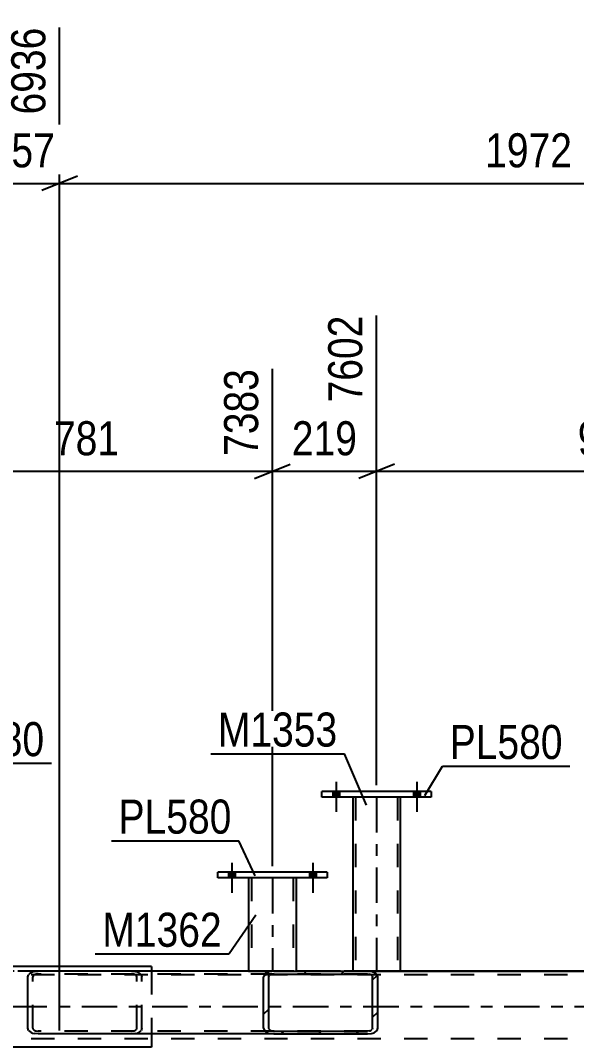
# Model space of a CAD drawing. Header units: millimetres. Extents: x -853 to 336, y -866 to -25.
# Drawn here: x -478.7 to -432, y -283.1 to -197.3 of the extents above; entities that cross this region are included whole.
import ezdxf

# ---------------------------------------------------------------- set-up
doc = ezdxf.new("R2010")
doc.units = ezdxf.units.MM
doc.linetypes.add('DXK_LINE_DOT2', pattern=[3.9198, 1.9599, -1.9599])
doc.linetypes.add('DXK_LINE_DOT3', pattern=[5.9187, 2.979, -0.9799, 0.9799, -0.9799])
doc.styles.add('Arial Narrow', font='ARIALN.TTF', dxfattribs={"height": 0.2})

# ---------------------------------------------------------------- blocks, each defined once
blk = doc.blocks.new('Part-570393679-12251 - 12244')
at = {"color": 2, "linetype": 'Continuous'}
for p, q in [((-489.261, -276.91), (-489.261, -277.31)), ((-467.716, -276.91), (-489.261, -276.91)), ((-467.716, -276.91), (-467.716, -277.31)), ((-489.261, -282.59), (-489.261, -283.71)), ((-467.716, -282.59), (-467.716, -283.71)), ((-467.716, -283.71), (-489.261, -283.71))]:
    blk.add_line(p, q, dxfattribs=at)
at = {"color": 7, "linetype": 'DXK_LINE_DOT2'}
for p, q in [((-489.261, -277.31), (-489.261, -282.59)), ((-467.716, -277.31), (-467.716, -282.59))]:
    blk.add_line(p, q, dxfattribs=at)
blk = doc.blocks.new('Part-570393679-12402 - 12244')
at = {"color": 2, "linetype": 'Continuous'}
for p, q in [((-452.951, -268.987), (-462.151, -268.987)), ((-462.151, -269.467), (-462.151, -268.987)), ((-452.951, -269.467), (-462.151, -269.467)), ((-452.951, -268.987), (-452.951, -269.467))]:
    blk.add_line(p, q, dxfattribs=at)
blk = doc.blocks.new('Part-570393679-12397 - 12244')
at = {"color": 2, "linetype": 'Continuous'}
for p, q in [((-450.796, -262.669), (-450.796, -277.31)), ((-446.796, -262.669), (-446.796, -277.309))]:
    blk.add_line(p, q, dxfattribs=at)
at = {"color": 7, "linetype": 'DXK_LINE_DOT2'}
for p, q in [((-446.796, -262.669), (-450.796, -262.669)), ((-450.759, -262.669), (-450.796, -262.669)), ((-450.556, -262.669), (-450.556, -277.312)), ((-447.036, -262.669), (-447.036, -277.312)), ((-450.796, -277.31), (-450.796, -277.312)), ((-450.796, -277.312), (-446.796, -277.312)), ((-446.796, -277.312), (-446.796, -277.309)), ((-446.796, -277.309), (-446.796, -277.312))]:
    blk.add_line(p, q, dxfattribs=at)
at = {"color": 7, "linetype": 'DXK_LINE_DOT3'}
blk.add_line((-448.796, -262.669), (-448.796, -277.312), dxfattribs=at)
blk = doc.blocks.new('Part-570393679-12407 - 12244')
at = {"color": 2, "linetype": 'Continuous'}
for p, q in [((-459.551, -269.467), (-459.551, -277.31)), ((-455.551, -269.467), (-455.551, -277.31))]:
    blk.add_line(p, q, dxfattribs=at)
at = {"color": 7, "linetype": 'DXK_LINE_DOT2'}
for p, q in [((-455.551, -269.467), (-459.551, -269.467)), ((-459.514, -269.467), (-459.551, -269.467)), ((-459.311, -269.467), (-459.311, -277.313)), ((-455.791, -269.467), (-455.791, -277.313)), ((-459.551, -277.31), (-459.551, -277.313)), ((-459.551, -277.313), (-455.551, -277.313)), ((-455.551, -277.313), (-455.551, -277.31)), ((-455.551, -277.31), (-455.551, -277.313))]:
    blk.add_line(p, q, dxfattribs=at)
at = {"color": 7, "linetype": 'DXK_LINE_DOT3'}
blk.add_line((-457.551, -269.467), (-457.551, -277.313), dxfattribs=at)
blk = doc.blocks.new('Part-570393679-12443 - 12244')
at = {"color": 7, "linetype": 'DXK_LINE_DOT2'}
for p, q in [((-79.967, -277.629), (-752.888, -277.63)), ((-87.276, -277.309), (-742.568, -277.31)), ((-449.562, -277.309), (-507.415, -277.309)), ((-79.967, -282.989), (-752.888, -282.99))]:
    blk.add_line(p, q, dxfattribs=at)
at = {"color": 2, "linetype": 'Continuous'}
blk.add_line((-422.281, -277.309), (-449.562, -277.309), dxfattribs=at)
at = {"color": 7, "linetype": 'DXK_LINE_DOT3'}
blk.add_line((-79.967, -280.309), (-752.888, -280.31), dxfattribs=at)
blk = doc.blocks.new('Part-570393679-12499 - 12244')
at = {"color": 2, "linetype": 'Continuous'}
for p, q in [((-444.196, -262.189), (-453.396, -262.189)), ((-453.396, -262.669), (-453.396, -262.189)), ((-444.196, -262.189), (-444.196, -262.669)), ((-444.196, -262.669), (-453.396, -262.669))]:
    blk.add_line(p, q, dxfattribs=at)
blk = doc.blocks.new('Bolt-570393679-12619 - 12244')
at = {"linetype": 'Continuous'}
for points in [[(-460.671, -268.987), (-461.231, -268.987), (-461.231, -269.467), (-460.671, -269.467)], [(-460.671, -268.987), (-461.231, -268.987), (-461.231, -269.467), (-460.671, -269.467)], [(-453.871, -268.987), (-454.431, -268.987), (-454.431, -269.467), (-453.871, -269.467)], [(-453.871, -268.987), (-454.431, -268.987), (-454.431, -269.467), (-453.871, -269.467)]]:
    blk.add_hatch(color=1, dxfattribs=at).paths.add_polyline_path(points)
at = {"color": 1, "linetype": 'Continuous'}
for p, q in [((-460.951, -268.187), (-460.951, -270.707)), ((-460.951, -268.187), (-460.951, -270.707)), ((-454.151, -268.187), (-454.151, -270.707)), ((-454.151, -268.187), (-454.151, -270.707)), ((-461.231, -268.987), (-461.231, -269.467)), ((-461.231, -268.987), (-461.231, -269.467)), ((-460.671, -268.987), (-460.671, -269.467)), ((-460.671, -268.987), (-460.671, -269.467)), ((-454.431, -268.987), (-454.431, -269.467)), ((-454.431, -268.987), (-454.431, -269.467)), ((-453.871, -268.987), (-453.871, -269.467)), ((-453.871, -268.987), (-453.871, -269.467))]:
    blk.add_line(p, q, dxfattribs=at)
blk = doc.blocks.new('Bolt-570393679-12730 - 12244')
at = {"linetype": 'Continuous'}
for points in [[(-451.916, -262.189), (-452.476, -262.189), (-452.476, -262.669), (-451.916, -262.669)], [(-451.916, -262.189), (-452.476, -262.189), (-452.476, -262.669), (-451.916, -262.669)], [(-445.116, -262.189), (-445.676, -262.189), (-445.676, -262.669), (-445.116, -262.669)], [(-445.116, -262.189), (-445.676, -262.189), (-445.676, -262.669), (-445.116, -262.669)]]:
    blk.add_hatch(color=1, dxfattribs=at).paths.add_polyline_path(points)
at = {"color": 1, "linetype": 'Continuous'}
for p, q in [((-452.196, -261.389), (-452.196, -263.909)), ((-452.196, -261.389), (-452.196, -263.909)), ((-445.396, -261.389), (-445.396, -263.909)), ((-445.396, -261.389), (-445.396, -263.909)), ((-452.476, -262.189), (-452.476, -262.669)), ((-452.476, -262.189), (-452.476, -262.669)), ((-451.916, -262.189), (-451.916, -262.669)), ((-451.916, -262.189), (-451.916, -262.669)), ((-445.676, -262.189), (-445.676, -262.669)), ((-445.676, -262.189), (-445.676, -262.669)), ((-445.116, -262.189), (-445.116, -262.669)), ((-445.116, -262.189), (-445.116, -262.669))]:
    blk.add_line(p, q, dxfattribs=at)
blk = doc.blocks.new('Part-570393679-12796 - 12244')
at = {"linetype": 'Continuous'}
h = blk.add_hatch(dxfattribs=at)
h.set_pattern_fill('', scale=0.7, style=0, pattern_type=0)
h.set_pattern_definition([(45, (-458.2943, -277.7897), (-1.57154, 1.57154), [])])
h.paths.add_polyline_path([(-458.228, -277.606), (-458.294, -277.79), (-458.294, -282.11), (-458.228, -282.293), (-458.038, -282.449), (-457.755, -282.553), (-457.421, -282.59), (-449.56, -282.59), (-449.226, -282.553), (-448.942, -282.449), (-448.753, -282.293), (-448.686, -282.11), (-448.686, -277.79), (-448.753, -277.606), (-448.942, -277.45), (-449.226, -277.346), (-449.56, -277.31), (-457.421, -277.31), (-457.755, -277.346), (-458.038, -277.45)])
h.paths.add_polyline_path([(-457.588, -277.568), (-457.421, -277.55), (-449.56, -277.55), (-449.393, -277.568), (-449.251, -277.62), (-449.156, -277.698), (-449.123, -277.79), (-449.123, -282.11), (-449.156, -282.201), (-449.251, -282.279), (-449.393, -282.331), (-449.56, -282.35), (-457.421, -282.35), (-457.588, -282.331), (-457.73, -282.279), (-457.824, -282.202), (-457.858, -282.11), (-457.858, -277.79), (-457.824, -277.698), (-457.73, -277.62)])
at = {"color": 2, "linetype": 'Continuous'}
for p, q in [((-478.124, -277.79), (-478.057, -277.606)), ((-478.124, -282.11), (-478.124, -277.79)), ((-477.584, -277.346), (-477.25, -277.31)), ((-457.421, -277.31), (-477.25, -277.31)), ((-458.228, -277.606), (-458.294, -277.79)), ((-458.294, -282.11), (-458.294, -277.79)), ((-457.858, -277.79), (-457.824, -277.698)), ((-457.858, -282.11), (-457.858, -277.79)), ((-457.421, -277.31), (-457.755, -277.346)), ((-457.588, -277.568), (-457.421, -277.55)), ((-457.421, -277.31), (-449.56, -277.31)), ((-457.421, -277.55), (-449.56, -277.55)), ((-449.226, -277.346), (-449.56, -277.31)), ((-449.56, -277.55), (-449.393, -277.568)), ((-449.156, -277.698), (-449.123, -277.79)), ((-449.123, -282.11), (-449.123, -277.79)), ((-448.686, -277.79), (-448.753, -277.606)), ((-448.686, -282.11), (-448.686, -277.79)), ((-478.057, -282.293), (-478.124, -282.11)), ((-458.294, -282.11), (-458.228, -282.293)), ((-457.824, -282.202), (-457.858, -282.11)), ((-457.421, -282.35), (-457.588, -282.331)), ((-457.421, -282.35), (-449.56, -282.35)), ((-449.393, -282.331), (-449.56, -282.35)), ((-449.123, -282.11), (-449.156, -282.201)), ((-448.753, -282.293), (-448.686, -282.11)), ((-477.25, -282.59), (-477.584, -282.553)), ((-457.421, -282.59), (-477.25, -282.59)), ((-457.755, -282.553), (-457.421, -282.59)), ((-457.421, -282.59), (-449.56, -282.59)), ((-449.56, -282.59), (-449.226, -282.553))]:
    blk.add_line(p, q, dxfattribs=at)
at = {"color": 7, "linetype": 'DXK_LINE_DOT2'}
for p, q in [((-477.654, -277.698), (-477.687, -277.79)), ((-477.687, -282.11), (-477.687, -277.79)), ((-477.25, -277.55), (-477.417, -277.568)), ((-449.56, -277.55), (-477.25, -277.55)), ((-469.389, -277.31), (-469.055, -277.346)), ((-469.222, -277.568), (-469.389, -277.55)), ((-468.952, -277.79), (-468.986, -277.698)), ((-468.952, -282.11), (-468.952, -277.79)), ((-468.582, -277.606), (-468.516, -277.79)), ((-468.516, -282.11), (-468.516, -277.79)), ((-449.56, -277.31), (-457.421, -277.31)), ((-477.687, -282.11), (-477.654, -282.202)), ((-477.417, -282.331), (-477.25, -282.35)), ((-449.56, -282.35), (-477.25, -282.35)), ((-469.389, -282.35), (-469.222, -282.331)), ((-468.986, -282.202), (-468.952, -282.11)), ((-468.516, -282.11), (-468.582, -282.293)), ((-469.055, -282.553), (-469.389, -282.59)), ((-449.56, -282.59), (-457.421, -282.59))]:
    blk.add_line(p, q, dxfattribs=at)
at = {"color": 2, "linetype": 'Continuous'}
for centre, radius, start, end in [((-477.449, -278.152), 0.817, 99.51825, 138.06385), ((-457.62, -278.152), 0.817, 99.51825, 138.06385), ((-457.52, -277.971), 0.409, 99.51825, 138.06385), ((-449.46, -277.971), 0.409, 41.93628, 80.48189), ((-449.361, -278.152), 0.817, 41.93628, 80.48189), ((-477.449, -281.747), 0.817, 221.93628, 260.48189), ((-457.62, -281.747), 0.817, 221.93628, 260.48189), ((-457.52, -281.928), 0.409, 221.93628, 260.48189), ((-449.46, -281.928), 0.409, 279.51825, 318.06385), ((-449.361, -281.747), 0.817, 279.51825, 318.06385)]:
    blk.add_arc(centre, radius, start, end, dxfattribs=at)
at = {"color": 7, "linetype": 'DXK_LINE_DOT2'}
for centre, radius, start, end in [((-477.35, -277.971), 0.409, 99.51825, 138.06385), ((-469.29, -277.971), 0.409, 41.93628, 80.48189), ((-469.19, -278.152), 0.817, 41.93628, 80.48189), ((-477.35, -281.929), 0.409, 221.93628, 260.48189), ((-469.29, -281.929), 0.409, 279.51825, 318.06385), ((-469.19, -281.747), 0.817, 279.51825, 318.06385)]:
    blk.add_arc(centre, radius, start, end, dxfattribs=at)
blk = doc.blocks.new('StraightDimension-570393679-19895 - 12244')
at = {"color": 7, "linetype": 'Continuous'}
for p, q in [((-488.796, -261.669), (-488.796, -226.639)), ((-457.551, -268.467), (-457.551, -226.639)), ((-487.296, -234.652), (-490.296, -235.852)), ((-459.051, -235.852), (-456.051, -234.652)), ((-488.796, -235.252), (-457.551, -235.252))]:
    blk.add_line(p, q, dxfattribs=at)
at = {"color": 0}
blk.add_wipeout([(-469.831, -234.502), (-469.831, -230.302), (-476.515, -230.302), (-476.515, -234.502)], dxfattribs=at)
at = {"color": 3, "style": 'Arial Narrow'}
blk.add_text('781', height=2.8633, dxfattribs=at).set_placement((-475.915, -233.902))
at = {"color": 0, "linetype": 'Continuous'}
blk.add_wipeout([(-458.151, -226.039), (-462.351, -226.039), (-462.351, -234.552), (-458.151, -234.552)], dxfattribs=at)
at = {"color": 3, "linetype": 'Continuous', "style": 'Arial Narrow'}
blk.add_text('7383', height=2.8633, rotation=90.00021, dxfattribs=at).set_placement((-458.751, -233.952))
blk = doc.blocks.new('StraightDimension-570393679-14241 - 12244')
at = {"color": 7, "linetype": 'Continuous'}
for p, q in [((-416.886, -272.507), (-416.886, -264.773)), ((-416.886, -272.507), (-416.886, -264.773)), ((-417.486, -271.007), (-416.286, -274.007)), ((-410.07, -272.507), (-419.736, -272.507)), ((-416.886, -277.312), (-416.886, -272.507)), ((-416.286, -278.812), (-417.486, -275.812)), ((-449.796, -277.312), (-414.486, -277.312))]:
    blk.add_line(p, q, dxfattribs=at)
at = {"color": 0}
blk.add_wipeout([(-417.636, -265.298), (-421.836, -265.298), (-421.836, -271.982), (-417.636, -271.982)], dxfattribs=at)
at = {"color": 3, "style": 'Arial Narrow'}
blk.add_text('120', height=2.8633, rotation=90.00021, dxfattribs=at).set_placement((-418.236, -271.382))
blk = doc.blocks.new('StraightDimension-570393679-19894 - 12244')
at = {"color": 7, "linetype": 'Continuous'}
for p, q in [((-448.796, -261.669), (-448.796, -222.139)), ((-457.551, -268.467), (-457.551, -226.639)), ((-459.051, -235.852), (-456.051, -234.652)), ((-447.296, -234.652), (-450.296, -235.852)), ((-457.551, -235.252), (-448.796, -235.252))]:
    blk.add_line(p, q, dxfattribs=at)
at = {"color": 0}
blk.add_wipeout([(-449.831, -234.502), (-449.831, -230.302), (-456.515, -230.302), (-456.515, -234.502)], dxfattribs=at)
at = {"color": 3, "style": 'Arial Narrow'}
blk.add_text('219', height=2.8633, dxfattribs=at).set_placement((-455.915, -233.902))
at = {"color": 0, "linetype": 'Continuous'}
blk.add_wipeout([(-449.396, -221.539), (-453.596, -221.539), (-453.596, -230.052), (-449.396, -230.052)], dxfattribs=at)
at = {"color": 3, "linetype": 'Continuous', "style": 'Arial Narrow'}
blk.add_text('7602', height=2.8633, rotation=90.00021, dxfattribs=at).set_placement((-449.996, -229.452))
blk = doc.blocks.new('StraightDimension-570393679-14021 - 12244')
at = {"color": 7, "linetype": 'Continuous'}
for p, q in [((-475.439, -282.31), (-475.439, -197.912)), ((-396.575, -282.31), (-396.575, -202.412)), ((-473.939, -210.425), (-476.939, -211.625)), ((-475.439, -211.025), (-396.575, -211.025)), ((-398.075, -211.625), (-395.075, -210.425))]:
    blk.add_line(p, q, dxfattribs=at)
at = {"color": 0}
blk.add_wipeout([(-431.751, -210.275), (-431.751, -206.075), (-440.263, -206.075), (-440.263, -210.275)], dxfattribs=at)
at = {"color": 3, "style": 'Arial Narrow'}
blk.add_text('1972', height=2.8633, dxfattribs=at).set_placement((-439.663, -209.675))
at = {"color": 0, "linetype": 'Continuous'}
blk.add_wipeout([(-397.175, -201.812), (-401.375, -201.812), (-401.375, -210.325), (-397.175, -210.325)], dxfattribs=at)
at = {"color": 3, "linetype": 'Continuous', "style": 'Arial Narrow'}
blk.add_text('8908', height=2.8633, rotation=90.00021, dxfattribs=at).set_placement((-397.775, -209.725))
blk = doc.blocks.new('StraightDimension-570393679-14039 - 12244')
at = {"color": 7, "linetype": 'Continuous'}
for p, q in [((-475.439, -282.31), (-475.439, -197.912)), ((-481.709, -282.31), (-481.709, -202.412)), ((-483.209, -211.625), (-480.209, -210.425)), ((-481.709, -211.025), (-475.439, -211.025)), ((-473.939, -210.425), (-476.939, -211.625))]:
    blk.add_line(p, q, dxfattribs=at)
at = {"color": 0}
blk.add_wipeout([(-475.232, -210.275), (-475.232, -206.075), (-481.916, -206.075), (-481.916, -210.275)], dxfattribs=at)
at = {"color": 3, "style": 'Arial Narrow'}
blk.add_text('157', height=2.8633, dxfattribs=at).set_placement((-481.316, -209.675))
at = {"color": 0, "linetype": 'Continuous'}
blk.add_wipeout([(-476.039, -197.312), (-480.239, -197.312), (-480.239, -205.825), (-476.039, -205.825)], dxfattribs=at)
at = {"color": 3, "linetype": 'Continuous', "style": 'Arial Narrow'}
blk.add_text('6936', height=2.8633, rotation=90.00021, dxfattribs=at).set_placement((-476.639, -205.225))
blk = doc.blocks.new('StraightDimension-570393679-19893 - 12244')
at = {"color": 7, "linetype": 'Continuous'}
for p, q in [((-448.796, -261.669), (-448.796, -222.139)), ((-409.47, -260.949), (-409.47, -222.139)), ((-447.296, -234.652), (-450.296, -235.852)), ((-410.97, -235.852), (-407.97, -234.652)), ((-448.796, -235.252), (-409.47, -235.252))]:
    blk.add_line(p, q, dxfattribs=at)
at = {"color": 0, "linetype": 'Continuous'}
blk.add_wipeout([(-410.07, -221.539), (-414.27, -221.539), (-414.27, -230.052), (-410.07, -230.052)], dxfattribs=at)
at = {"color": 0}
blk.add_wipeout([(-425.791, -234.502), (-425.791, -230.302), (-432.475, -230.302), (-432.475, -234.502)], dxfattribs=at)
at = {"color": 3, "linetype": 'Continuous', "style": 'Arial Narrow'}
blk.add_text('8585', height=2.8633, rotation=90.00021, dxfattribs=at).set_placement((-410.67, -229.452))
at = {"color": 3, "style": 'Arial Narrow'}
blk.add_text('983', height=2.8633, dxfattribs=at).set_placement((-431.875, -233.902))
blk = doc.blocks.new('Mark-570393679-12403 - 12244')
at = {"color": 30, "linetype": 'Continuous'}
for p in [(-458.94, -272.582), (-472.448, -275.853)]:
    blk.add_line(p, (-461.196, -275.853), dxfattribs=at)
at = {"color": 0}
blk.add_wipeout([(-461.796, -275.253), (-461.796, -272.253), (-471.848, -272.253), (-471.848, -275.253)], dxfattribs=at)
blk.add_wipeout([(-461.796, -275.253), (-461.796, -272.253), (-471.848, -272.253), (-471.848, -275.253)], dxfattribs=at)
at = {"color": 3, "style": 'Arial Narrow'}
blk.add_text('M1362', height=2.8633, dxfattribs=at).set_placement((-471.848, -275.253))
blk = doc.blocks.new('Mark-570393679-13011 - 12244')
at = {"color": 30, "linetype": 'Continuous'}
for p, q in [((-487.775, -262.389), (-486.826, -259.817)), ((-486.826, -259.817), (-476.122, -259.817))]:
    blk.add_line(p, q, dxfattribs=at)
at = {"color": 0}
blk.add_wipeout([(-476.722, -259.217), (-476.722, -256.217), (-486.226, -256.217), (-486.226, -259.217)], dxfattribs=at)
blk.add_wipeout([(-476.722, -259.217), (-476.722, -256.217), (-486.226, -256.217), (-486.226, -259.217)], dxfattribs=at)
at = {"color": 3, "style": 'Arial Narrow'}
blk.add_text('PL580', height=2.8633, dxfattribs=at).set_placement((-486.226, -259.217))
blk = doc.blocks.new('Mark-570393679-12393 - 12244')
at = {"color": 30, "linetype": 'Continuous'}
for p in [(-462.733, -259.01), (-449.626, -263.353)]:
    blk.add_line(p, (-451.481, -259.01), dxfattribs=at)
at = {"color": 0}
blk.add_wipeout([(-452.081, -258.41), (-452.081, -255.41), (-462.133, -255.41), (-462.133, -258.41)], dxfattribs=at)
blk.add_wipeout([(-452.081, -258.41), (-452.081, -255.41), (-462.133, -255.41), (-462.133, -258.41)], dxfattribs=at)
at = {"color": 3, "style": 'Arial Narrow'}
blk.add_text('M1353', height=2.8633, dxfattribs=at).set_placement((-462.133, -258.41))
blk = doc.blocks.new('Mark-570393679-12398 - 12244')
at = {"color": 30, "linetype": 'Continuous'}
for p in [(-471.084, -266.336), (-459.002, -269.297)]:
    blk.add_line(p, (-460.38, -266.336), dxfattribs=at)
at = {"color": 0}
blk.add_wipeout([(-460.98, -265.736), (-460.98, -262.736), (-470.484, -262.736), (-470.484, -265.736)], dxfattribs=at)
blk.add_wipeout([(-460.98, -265.736), (-460.98, -262.736), (-470.484, -262.736), (-470.484, -265.736)], dxfattribs=at)
at = {"color": 3, "style": 'Arial Narrow'}
blk.add_text('PL580', height=2.8633, dxfattribs=at).set_placement((-470.484, -265.736))
blk = doc.blocks.new('Mark-570393679-12495 - 12244')
at = {"color": 30, "linetype": 'Continuous'}
for p, q in [((-444.733, -262.528), (-443.24, -260.058)), ((-443.24, -260.058), (-432.537, -260.058))]:
    blk.add_line(p, q, dxfattribs=at)
at = {"color": 0}
blk.add_wipeout([(-433.137, -259.458), (-433.137, -256.458), (-442.64, -256.458), (-442.64, -259.458)], dxfattribs=at)
blk.add_wipeout([(-433.137, -259.458), (-433.137, -256.458), (-442.64, -256.458), (-442.64, -259.458)], dxfattribs=at)
at = {"color": 3, "style": 'Arial Narrow'}
blk.add_text('PL580', height=2.8633, dxfattribs=at).set_placement((-442.64, -259.458))

msp = doc.modelspace()

# ---------------------------------------------------------------- block references
for name in ['Bolt-570393679-12730 - 12244', 'Part-570393679-12499 - 12244', 'Part-570393679-12397 - 12244', 'Bolt-570393679-12619 - 12244', 'Part-570393679-12402 - 12244', 'Part-570393679-12407 - 12244', 'Part-570393679-12251 - 12244', 'Part-570393679-12443 - 12244', 'Part-570393679-12796 - 12244']:
    msp.add_blockref(name, (0, 0))

# ---------------------------------------------------------------- next in the draw order: block references
for name in ['StraightDimension-570393679-19895 - 12244', 'StraightDimension-570393679-14241 - 12244']:
    msp.add_blockref(name, (0, 0))

# ---------------------------------------------------------------- next in the draw order: block references
msp.add_blockref('StraightDimension-570393679-19894 - 12244', (0, 0))

# ---------------------------------------------------------------- next in the draw order: block references
msp.add_blockref('StraightDimension-570393679-14021 - 12244', (0, 0))

# ---------------------------------------------------------------- next in the draw order: block references
for name in ['StraightDimension-570393679-14039 - 12244', 'StraightDimension-570393679-19893 - 12244', 'Mark-570393679-12403 - 12244']:
    msp.add_blockref(name, (0, 0))

# ---------------------------------------------------------------- next in the draw order: block references
for name in ['Mark-570393679-12393 - 12244', 'Mark-570393679-13011 - 12244', 'Mark-570393679-12495 - 12244']:
    msp.add_blockref(name, (0, 0))

# ---------------------------------------------------------------- next in the draw order: block references
msp.add_blockref('Mark-570393679-12398 - 12244', (0, 0))

doc.saveas('drawing.dxf')
